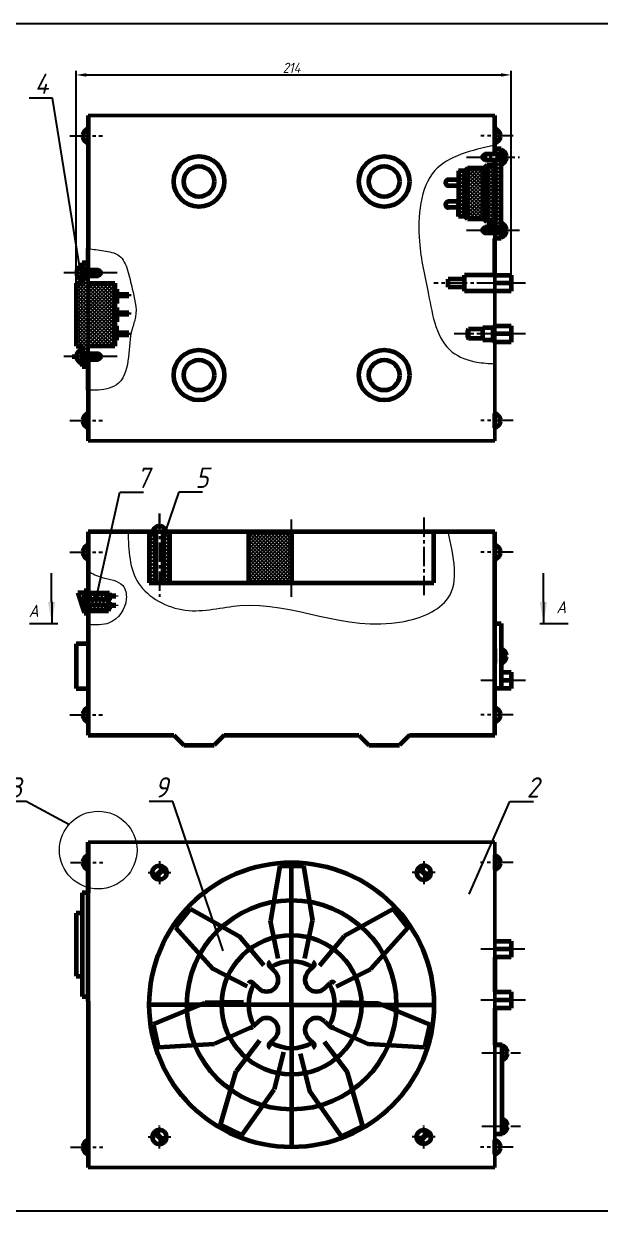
# Model space of a CAD drawing. Header units: millimetres. Extents: x -963 to 6553, y -1367 to 496.
# Drawn here: x 5268 to 5552, y -618 to -34 of the extents above; entities that cross this region are included whole.
import ezdxf
from ezdxf import colors
from ezdxf.entities.mleader import LeaderData, LeaderLine
from ezdxf.math import Vec2, Vec3

# ---------------------------------------------------------------- set-up
doc = ezdxf.new("R2010")
doc.units = ezdxf.units.MM
doc.header["$LTSCALE"] = 0.5
doc.linetypes.add('осевая2', pattern=[28.575, 19.05, -3.175, 3.175, -3.175])
doc.layers.get('0').update_dxf_attribs({"lineweight": 60})
doc.layers.add('1-оси', color=1, linetype='осевая2')
doc.layers.add('3-размеры', color=6, linetype='Continuous')
doc.layers.add('2-штриховка', color=7, linetype='Continuous', true_color=0x00c7c7)
doc.layers.add('www.cadblocksfree.com', color=7, linetype='Continuous', lineweight=9)
doc.layers.add('Основная', color=7, linetype='Continuous', lineweight=40)
doc.styles.get("Standard").update_dxf_attribs({"font": 'isocpeui.ttf', "width": 0.9})
doc.dimstyles.new('Standart', dxfattribs={"dimtxt": 5, "dimasz": 5, "dimexe": 2, "dimexo": 0, "dimgap": 1, "dimtad": 1, "dimtoh": 1, "dimdec": 1, "dimtxsty": 'Standard', "dimcen": 2.5, "dimadec": 0, "dimazin": 0, "dimtfac": 1, "dimtdec": 1, "dimtmove": 0, "dimatfit": 3, "dimldrblk": 'DOTSMALL', "dimfxl": 1, "dimarcsym": 0})

# ---------------------------------------------------------------- blocks, each defined once
blk = doc.blocks.new('116')
at = {"linetype": 'осевая2', "lineweight": -3, "ltscale": 0.3}
for p, q in [((-13.3, 0), (13.3, 0)), ((0, 13.3), (0, -13.3))]:
    blk.add_line(p, q, dxfattribs=at)
at = {"lineweight": 60}
for p, q in [((-6.3, -5.4), (5.5, 6.3)), ((-5.5, -6.3), (6.3, 5.4))]:
    blk.add_line(p, q, dxfattribs=at)
blk.add_circle((0, 0), 8.33, dxfattribs=at)
blk = doc.blocks.new('_None')
blk = doc.blocks.new('*D311')
at = {"layer": '3-размеры', "color": 0, "lineweight": -2, "transparency": 16777216}
for p, q in [((5294.11, -176.93), (5294.11, -57.05)), ((5508.11, -161.45), (5508.11, -57.05)), ((5299.11, -59.05), (5503.11, -59.05))]:
    blk.add_line(p, q, dxfattribs=at)
at = {"layer": '3-размеры', "color": 0, "transparency": 16777216}
for points in [[(5299.11, -58.22), (5299.11, -59.89), (5294.11, -59.05)], [(5503.11, -58.22), (5503.11, -59.89), (5508.11, -59.05)]]:
    blk.add_solid(points, dxfattribs=at)
at = {"layer": '3-размеры', "color": 0, "transparency": 16777216, "insert": (5400.11, -55.55), "char_height": 5, "attachment_point": 5}
blk.add_mtext('214', dxfattribs=at)
blk = doc.blocks.new('_DotSmall')
at = {"color": 0, "linetype": 'ByBlock', "const_width": 0.5}
blk.add_lwpolyline([(-0.0625, 0, 1), (0.0625, 0, 1)], format="xyb", close=True, dxfattribs=at)

msp = doc.modelspace()

# ---------------------------------------------------------------- hatches: boundary and pattern name
at = {"layer": '2-штриховка'}
h = msp.add_hatch(dxfattribs=at)
h.set_pattern_fill('ANSI37', color=256, scale=0.4)
h.set_pattern_definition([(45, (5492.6934, -117.4527), (-0.898026, 0.898026), []), (135, (5492.6934, -117.4527), (-0.898026, -0.898026), [])])
h.paths.add_polyline_path([(5503.108, -101.463), (5500.108, -101.463), (5500.108, -131.453), (5500.108, -133.442), (5503.108, -133.442), (5503.108, -131.985), (5503.108, -131.929)])
h.paths.add_polyline_path([(5503.108, -137.463), (5500.108, -137.463), (5500.108, -139.453), (5503.108, -139.453)])
h.paths.add_polyline_path([(5503.108, -95.453), (5500.108, -95.453), (5500.108, -97.442), (5503.108, -97.442)])
h.paths.add_polyline_path([(5500.108, -103.453), (5496.108, -103.453), (5496.108, -131.453), (5500.108, -131.453)])
h.paths.add_polyline_path([(5496.108, -103.453), (5494.693, -104.867), (5494.693, -130.038), (5496.108, -131.453)])
h.paths.add_polyline_path([(5494.693, -104.867), (5486.693, -104.867), (5486.693, -130.038), (5494.693, -130.038)])
h.paths.add_polyline_path([(5486.693, -104.867), (5485.279, -106.281), (5485.279, -128.624), (5486.693, -130.038)])
h.paths.add_polyline_path([(5485.279, -106.281), (5482.279, -106.281), (5482.279, -110.581), (5482.279, -113.581), (5482.279, -128.624), (5485.279, -128.624)])
h = msp.add_hatch(dxfattribs=at)
h.set_pattern_fill('ANSI31', color=256, scale=0.2)
h.set_pattern_definition([(45, (5300.3576, -179.24037), (-0.449013, 0.449013), [])])
h.paths.add_polyline_path([(5300.108, -195.447), (5300.608, -195.447), (5300.608, -192.425), (5300.608, -161.425), (5300.608, -158.403), (5300.108, -158.403)])
edge = h.paths.add_edge_path()
edge.add_spline(control_points=[(5300.108, -214.053), (5300.274, -214.058), (5300.441, -214.064), (5300.608, -214.069)], knot_values=[96.0362262, 96.0362262, 96.0362262, 96.0362262, 96.5418905, 96.5418905, 96.5418905, 96.5418905], degree=3, periodic=0)
edge.add_line((5300.608, -214.069), (5300.608, -199.468))
edge.add_line((5300.608, -199.468), (5300.108, -199.468))
edge.add_line((5300.108, -199.468), (5300.108, -214.053))
edge = h.paths.add_edge_path()
edge.add_spline(control_points=[(5300.608, -144.485), (5300.441, -144.461), (5300.274, -144.436), (5300.108, -144.411)], knot_values=[0, 0, 0, 0, 0.5142589, 0.5142589, 0.5142589, 0.5142589], degree=3, periodic=0)
edge.add_line((5300.108, -144.411), (5300.108, -154.383))
edge.add_line((5300.108, -154.383), (5300.608, -154.383))
edge.add_line((5300.608, -154.383), (5300.608, -144.485))
h = msp.add_hatch(dxfattribs=at)
h.set_pattern_fill('ANSI37', color=256, scale=0.4)
h.set_pattern_definition([(45, (5297.1076, -477.4912), (-0.8980256, 0.8980256), []), (135, (5297.1076, -477.4912), (-0.8980256, -0.8980256), [])])
h.paths.add_polyline_path([(5300.108, -151.425), (5297.108, -151.425), (5297.108, -152.925), (5297.108, -154.383), (5300.108, -154.383)])
h.paths.add_polyline_path([(5300.108, -199.468), (5297.108, -199.468), (5297.108, -202.425), (5300.108, -202.425)])
h.paths.add_polyline_path([(5300.108, -158.403), (5297.333, -158.403), (5297.108, -158.403), (5297.108, -195.447), (5297.333, -195.447), (5300.108, -195.447)])
h.paths.add_polyline_path([(5297.108, -161.425), (5294.108, -161.425), (5294.108, -192.425), (5297.108, -192.425)])
h = msp.add_hatch(dxfattribs=at)
h.set_pattern_fill('ANSI37', color=256, scale=0.4)
h.set_pattern_definition([(45, (5306.8576, -477.4912), (-0.8980256, 0.8980256), []), (135, (5306.8576, -477.4912), (-0.8980256, -0.8980256), [])])
h.paths.add_polyline_path([(5313.108, -161.425), (5300.608, -161.425), (5300.608, -192.425), (5313.108, -192.425), (5313.108, -189.425)])
h = msp.add_hatch(dxfattribs=at)
h.set_pattern_fill('ANSI37', color=256, scale=0.4)
h.set_pattern_definition([(45, (5331.6008, -296.265), (-0.89803, 0.89803), []), (135, (5331.6008, -296.265), (-0.89803, -0.89803), [])])
h.paths.add_polyline_path([(5333.094, -283.765), (5331.584, -283.765), (5330.108, -283.765), (5330.108, -308.765), (5333.094, -308.765)])
h = msp.add_hatch(dxfattribs=at)
h.set_pattern_fill('ANSI37', color=256, scale=0.4, angle=90)
h.set_pattern_definition([(135, (5338.5893, -296.265), (-0.89803, -0.89803), []), (225, (5338.5893, -296.265), (0.89803, -0.89803), [])])
h.paths.add_polyline_path([(5340.057, -284.183), (5340.057, -283.765), (5338.15, -283.765), (5337.121, -286.812), (5337.121, -308.765), (5340.057, -308.765)])
h = msp.add_hatch(dxfattribs=at)
h.set_pattern_fill('ANSI37', color=256, scale=0.4)
h.set_pattern_definition([(45, (5410.736, -296.265), (-0.898026, 0.898026), []), (135, (5410.736, -296.265), (-0.898026, -0.898026), [])])
h.paths.add_polyline_path([(5378.851, -283.765), (5400.108, -283.765), (5400.108, -308.765), (5378.851, -308.765)])
h = msp.add_hatch(dxfattribs=at)
h.set_pattern_fill('ANSI31', color=256, scale=0.2)
h.set_pattern_definition([(45, (5300.3603, -316.2829), (-0.449013, 0.449013), [])])
h.paths.add_polyline_path([(5300.608, -312.829), (5300.108, -312.829), (5300.108, -313.829), (5300.608, -313.829)])
edge = h.paths.add_edge_path()
edge.add_spline(control_points=[(5300.608, -303.456), (5300.441, -303.37), (5300.274, -303.283), (5300.108, -303.196)], knot_values=[0, 0, 0, 0, 0.572879, 0.572879, 0.572879, 0.572879], degree=3, periodic=0)
edge.add_line((5300.108, -303.196), (5300.108, -312.829))
edge.add_line((5300.108, -312.829), (5300.608, -312.829))
edge.add_line((5300.608, -312.829), (5300.608, -303.456))
h.paths.add_polyline_path([(5300.608, -322.829), (5300.108, -322.829), (5300.108, -323.829), (5300.608, -323.829)])
edge = h.paths.add_edge_path()
edge.add_line((5300.608, -323.829), (5300.108, -323.829))
edge.add_line((5300.108, -323.829), (5300.108, -329.337))
edge.add_spline(control_points=[(5300.108, -329.337), (5300.276, -329.348), (5300.445, -329.359), (5300.613, -329.37)], knot_values=[49.4611025, 49.4611025, 49.4611025, 49.4611025, 49.948362, 49.948362, 49.948362, 49.948362], degree=3, periodic=0)
edge.add_line((5300.613, -329.37), (5300.608, -323.829))
h = msp.add_hatch(dxfattribs=at)
h.set_pattern_fill('ANSI37', color=256, scale=0.4)
h.set_pattern_definition([(45, (5304.1076, -318.3293), (-0.89803, 0.89803), []), (135, (5304.1076, -318.3293), (-0.89803, -0.89803), [])])
h.paths.add_polyline_path([(5310.108, -313.829), (5300.608, -313.829), (5300.608, -322.829), (5310.108, -322.829)])
h.paths.add_polyline_path([(5300.108, -313.829), (5298.108, -313.829), (5298.108, -322.829), (5300.108, -322.829)])
h.paths.add_polyline_path([(5300.108, -312.829), (5298.108, -312.829), (5298.108, -313.829), (5300.108, -313.829)])
h.paths.add_polyline_path([(5300.108, -322.829), (5298.108, -322.829), (5298.108, -323.829), (5300.108, -323.829)])
h = msp.add_hatch(dxfattribs=at)
h.set_pattern_fill('ANSI31', color=256, scale=0.2)
h.set_pattern_definition([(45, (5300.3576, -318.3293), (-0.44901, 0.44901), [])])
h.paths.add_polyline_path([(5300.608, -313.829), (5300.108, -313.829), (5300.108, -322.829), (5300.608, -322.829)])

# ---------------------------------------------------------------- linework, layer by layer
for p, q in [((5300.108, -79.053), (5300.108, -144.411)), ((5500.108, -97.992), (5500.108, -79.053)), ((5300.108, -85.529), (5300.108, -92.576)), ((5500.108, -85.529), (5500.108, -92.576)), ((5298.068, -88.583), (5297.375, -88.583)), ((5298.068, -88.583), (5297.375, -88.583)), ((5298.068, -89.523), (5297.375, -89.523)), ((5298.068, -89.523), (5297.375, -89.523)), ((5298.068, -89.523), (5298.068, -88.583)), ((5298.068, -88.583), (5298.068, -89.523)), ((5298.068, -89.053), (5298.068, -88.818)), ((5298.068, -89.053), (5298.068, -89.288)), ((5502.148, -89.523), (5502.148, -88.583)), ((5502.148, -88.583), (5502.84, -88.583)), ((5502.148, -88.583), (5502.148, -89.523)), ((5502.148, -88.583), (5502.84, -88.583)), ((5502.148, -89.053), (5502.148, -88.818)), ((5502.148, -89.053), (5502.148, -89.288)), ((5502.148, -89.523), (5502.84, -89.523)), ((5502.148, -89.523), (5502.84, -89.523)), ((5495.068, -97.992), (5493.608, -99.453)), ((5503.108, -97.992), (5495.068, -97.992)), ((5495.068, -97.992), (5495.068, -100.913)), ((5503.108, -97.992), (5499.608, -97.992)), ((5503.108, -95.453), (5500.108, -95.453)), ((5503.108, -97.992), (5500.108, -97.992)), ((5503.108, -139.453), (5503.108, -95.453)), ((5503.108, -95.985), (5503.108, -97.8)), ((5503.108, -97.439), (5503.108, -97.639)), ((5503.108, -97.439), (5503.108, -97.639)), ((5503.108, -98.846), (5503.108, -97.439)), ((5503.108, -97.439), (5503.108, -97.639)), ((5503.108, -97.8), (5503.108, -99.207)), ((5503.108, -97.8), (5503.108, -99.207)), ((5503.108, -100.913), (5503.108, -97.992)), ((5503.108, -97.992), (5503.108, -100.913)), ((5503.108, -97.992), (5503.108, -100.913)), ((5505.148, -98.983), (5505.148, -99.923)), ((5505.148, -98.983), (5505.84, -98.983)), ((5505.148, -99.923), (5505.148, -98.983)), ((5505.148, -98.983), (5505.84, -98.983)), ((5505.148, -98.983), (5505.148, -99.923)), ((5505.148, -98.983), (5505.84, -98.983)), ((5505.148, -99.923), (5505.148, -98.983)), ((5505.148, -98.983), (5505.84, -98.983)), ((5505.148, -99.453), (5505.148, -99.218)), ((5505.148, -99.453), (5505.148, -99.218)), ((5486.693, -104.867), (5485.279, -106.281)), ((5494.693, -104.867), (5486.693, -104.867)), ((5486.693, -104.867), (5486.693, -130.038)), ((5493.608, -99.453), (5495.068, -100.913)), ((5496.108, -103.453), (5494.693, -104.867)), ((5494.693, -130.038), (5494.693, -104.867)), ((5503.108, -100.913), (5495.068, -100.913)), ((5500.108, -103.453), (5496.108, -103.453)), ((5496.108, -103.453), (5496.108, -131.453)), ((5503.108, -100.913), (5500.108, -100.913)), ((5500.108, -131.453), (5500.108, -100.913)), ((5503.108, -101.106), (5503.108, -99.699)), ((5503.108, -101.106), (5503.108, -99.699)), ((5503.108, -102.921), (5503.108, -101.106)), ((5503.108, -102.921), (5503.108, -101.106)), ((5503.108, -101.466), (5503.108, -101.266)), ((5503.108, -101.466), (5503.108, -101.266)), ((5503.108, -101.466), (5503.108, -101.266)), ((5503.108, -101.466), (5503.108, -101.266)), ((5505.148, -99.453), (5505.148, -99.688)), ((5505.148, -99.453), (5505.148, -99.688)), ((5505.148, -99.923), (5505.84, -99.923)), ((5505.148, -99.923), (5505.84, -99.923)), ((5505.148, -99.923), (5505.84, -99.923)), ((5505.148, -99.923), (5505.84, -99.923)), ((5482.279, -110.581), (5477.279, -110.581)), ((5485.279, -106.281), (5482.279, -106.281)), ((5482.279, -106.281), (5482.279, -128.624)), ((5482.279, -106.281), (5482.279, -110.581)), ((5482.279, -110.581), (5482.279, -113.581)), ((5485.279, -106.281), (5485.279, -128.624)), ((5482.279, -113.581), (5477.279, -113.581)), ((5482.279, -121.324), (5477.279, -121.324)), ((5482.279, -124.324), (5482.279, -120.324)), ((5482.279, -124.324), (5477.279, -124.324)), ((5482.279, -128.624), (5482.279, -124.324)), ((5485.279, -128.624), (5482.279, -128.624)), ((5486.693, -130.038), (5485.279, -128.624)), ((5494.693, -130.038), (5486.693, -130.038)), ((5495.068, -133.992), (5493.608, -135.453)), ((5496.108, -131.453), (5494.693, -130.038)), ((5503.108, -133.992), (5495.068, -133.992)), ((5495.068, -133.992), (5495.068, -136.913)), ((5496.108, -131.453), (5500.108, -131.453)), ((5503.108, -133.992), (5499.608, -133.992)), ((5500.108, -133.992), (5500.108, -131.453)), ((5503.108, -133.992), (5500.108, -133.992)), ((5503.108, -136.913), (5503.108, -131.929)), ((5503.108, -131.985), (5503.108, -133.8)), ((5503.108, -131.985), (5503.108, -133.8)), ((5503.108, -133.439), (5503.108, -133.639)), ((5503.108, -134.846), (5503.108, -133.439)), ((5503.108, -133.439), (5503.108, -133.639)), ((5503.108, -133.8), (5503.108, -135.207)), ((5503.108, -133.8), (5503.108, -135.207)), ((5503.108, -133.992), (5503.108, -136.913)), ((5503.108, -133.992), (5503.108, -136.913)), ((5493.608, -135.453), (5495.068, -136.913)), ((5503.108, -136.913), (5495.068, -136.913)), ((5503.108, -136.913), (5500.108, -136.913)), ((5500.108, -157.453), (5500.108, -139.453)), ((5503.108, -139.453), (5500.108, -139.453)), ((5503.108, -139.453), (5503.108, -135.453)), ((5503.108, -137.106), (5503.108, -135.699)), ((5503.108, -138.921), (5503.108, -137.106)), ((5503.108, -137.466), (5503.108, -137.266)), ((5503.108, -137.466), (5503.108, -137.266)), ((5503.108, -137.466), (5503.108, -137.266)), ((5505.148, -135.923), (5505.148, -134.983)), ((5505.148, -134.983), (5505.84, -134.983)), ((5505.148, -134.983), (5505.148, -135.923)), ((5505.148, -134.983), (5505.84, -134.983)), ((5505.148, -135.923), (5505.148, -134.983)), ((5505.148, -134.983), (5505.84, -134.983)), ((5505.148, -135.453), (5505.148, -135.218)), ((5505.148, -135.453), (5505.148, -135.688)), ((5505.148, -135.453), (5505.148, -135.688)), ((5505.148, -135.923), (5505.84, -135.923)), ((5505.148, -135.923), (5505.84, -135.923)), ((5505.148, -135.923), (5505.84, -135.923)), ((5300.108, -154.383), (5300.108, -144.411)), ((5300.108, -151.425), (5297.108, -151.425)), ((5297.108, -151.425), (5297.108, -152.925)), ((5295.068, -155.923), (5294.375, -155.923)), ((5295.068, -155.923), (5294.375, -155.923)), ((5295.068, -156.863), (5294.375, -156.863)), ((5295.068, -156.863), (5294.375, -156.863)), ((5295.068, -156.863), (5295.068, -155.923)), ((5295.068, -155.923), (5295.068, -156.863)), ((5295.068, -156.393), (5295.068, -156.158)), ((5295.068, -156.393), (5295.068, -156.628)), ((5297.108, -152.869), (5297.108, -159.917)), ((5297.108, -152.925), (5297.108, -154.74)), ((5297.108, -154.379), (5297.108, -154.579)), ((5297.108, -154.379), (5297.108, -154.579)), ((5297.108, -154.74), (5297.108, -156.147)), ((5297.108, -154.932), (5300.608, -154.932)), ((5297.108, -154.932), (5297.108, -157.854)), ((5297.108, -154.932), (5305.147, -154.932)), ((5297.108, -157.854), (5297.108, -154.932)), ((5297.108, -156.147), (5297.108, -161.425)), ((5297.108, -158.046), (5297.108, -156.639)), ((5306.608, -156.393), (5305.147, -154.932)), ((5305.147, -157.854), (5306.608, -156.393)), ((5500.108, -157.453), (5485.108, -157.453)), ((5485.108, -165.453), (5485.108, -157.453)), ((5500.108, -157.453), (5508.108, -157.453)), ((5508.108, -157.453), (5508.108, -165.453)), ((5297.108, -161.425), (5294.108, -161.425)), ((5294.108, -161.425), (5294.108, -192.425)), ((5297.108, -157.854), (5300.608, -157.854)), ((5297.108, -157.854), (5300.608, -157.854)), ((5297.108, -157.854), (5305.147, -157.854)), ((5297.108, -159.861), (5297.108, -158.046)), ((5297.108, -158.407), (5297.108, -158.207)), ((5297.108, -158.407), (5297.108, -158.207)), ((5300.608, -161.425), (5313.108, -161.425)), ((5313.108, -161.425), (5313.108, -192.425)), ((5313.108, -161.425), (5313.108, -164.425)), ((5485.108, -159.453), (5477.108, -159.453)), ((5477.108, -163.453), (5477.108, -159.453)), ((5485.108, -163.453), (5477.108, -163.453)), ((5485.108, -161.453), (5485.108, -159.453)), ((5485.108, -165.453), (5485.108, -163.453)), ((5508.108, -161.453), (5500.108, -161.453)), ((5313.108, -164.425), (5314.108, -164.425)), ((5314.108, -164.425), (5314.108, -171.425)), ((5314.108, -167.925), (5314.108, -166.925)), ((5314.108, -166.925), (5320.108, -166.925)), ((5320.108, -167.925), (5314.108, -167.925)), ((5315.108, -167.925), (5315.108, -166.925)), ((5320.108, -166.925), (5320.108, -167.925)), ((5500.108, -165.453), (5485.108, -165.453)), ((5508.108, -165.453), (5500.108, -165.453)), ((5314.108, -171.425), (5313.108, -171.425)), ((5313.108, -171.425), (5313.108, -173.425)), ((5313.108, -173.425), (5314.108, -173.425)), ((5314.108, -173.425), (5314.108, -180.425)), ((5314.108, -180.425), (5313.108, -180.425)), ((5314.108, -176.925), (5314.108, -175.925)), ((5314.108, -175.925), (5320.108, -175.925)), ((5320.108, -176.925), (5314.108, -176.925)), ((5314.108, -176.925), (5315.108, -176.925)), ((5315.108, -176.925), (5315.108, -175.925)), ((5320.108, -175.925), (5320.108, -176.925)), ((5314.108, -182.425), (5313.108, -182.425)), ((5314.108, -189.425), (5314.108, -182.425)), ((5314.108, -185.925), (5314.108, -186.925)), ((5320.108, -185.925), (5314.108, -185.925)), ((5315.108, -185.925), (5315.108, -186.925)), ((5320.108, -186.925), (5320.108, -185.925)), ((5486.608, -184.653), (5487.108, -184.153)), ((5486.608, -184.653), (5486.608, -188.253)), ((5494.108, -184.153), (5487.108, -184.153)), ((5487.108, -188.753), (5487.108, -184.153)), ((5499.108, -183.453), (5494.108, -183.453)), ((5494.108, -189.453), (5494.108, -183.453)), ((5494.108, -183.453), (5494.108, -184.153)), ((5500.108, -182.453), (5499.108, -183.453)), ((5499.108, -183.453), (5499.108, -189.453)), ((5500.108, -182.453), (5508.108, -182.453)), ((5500.108, -182.453), (5500.108, -183.453)), ((5507.899, -186.453), (5500.108, -186.453)), ((5508.108, -182.453), (5508.108, -190.453)), ((5294.108, -192.425), (5297.108, -192.425)), ((5297.108, -192.425), (5297.108, -197.896)), ((5313.108, -192.425), (5300.608, -192.425)), ((5313.108, -192.425), (5313.108, -189.425)), ((5313.108, -189.425), (5314.108, -189.425)), ((5314.108, -186.925), (5320.108, -186.925)), ((5486.608, -188.253), (5487.108, -188.753)), ((5494.108, -188.753), (5487.108, -188.753)), ((5494.108, -189.453), (5494.108, -188.753)), ((5499.108, -189.453), (5494.108, -189.453)), ((5500.108, -190.453), (5499.108, -189.453)), ((5508.108, -190.453), (5500.108, -190.453)), ((5292.108, -197.457), (5295.068, -197.457)), ((5295.068, -196.988), (5294.375, -196.988)), ((5295.068, -196.988), (5294.375, -196.988)), ((5295.068, -197.927), (5294.375, -197.927)), ((5295.068, -197.927), (5294.375, -197.927)), ((5295.068, -196.988), (5295.068, -197.927)), ((5295.068, -196.988), (5295.068, -197.927)), ((5295.068, -197.457), (5295.068, -197.222)), ((5295.068, -197.457), (5295.068, -197.222)), ((5297.108, -200.981), (5297.108, -193.934)), ((5297.108, -195.444), (5297.108, -195.644)), ((5297.108, -195.444), (5297.108, -195.644)), ((5297.108, -195.997), (5300.608, -195.997)), ((5297.108, -198.918), (5297.108, -195.997)), ((5297.108, -195.997), (5305.147, -195.997)), ((5297.108, -198.918), (5297.108, -195.997)), ((5297.108, -199.11), (5297.108, -197.703)), ((5297.108, -199.11), (5297.108, -197.703)), ((5297.108, -197.896), (5297.108, -202.425)), ((5306.608, -197.457), (5305.147, -195.997)), ((5305.147, -198.918), (5305.147, -195.997)), ((5305.147, -198.918), (5306.608, -197.457)), ((5297.108, -198.918), (5300.608, -198.918)), ((5297.108, -198.918), (5300.608, -198.918)), ((5297.108, -198.918), (5300.608, -198.918)), ((5297.108, -198.918), (5305.147, -198.918)), ((5297.108, -200.925), (5297.108, -199.11)), ((5297.108, -200.925), (5297.108, -199.11)), ((5297.108, -199.471), (5297.108, -199.271)), ((5297.108, -199.471), (5297.108, -199.271)), ((5297.108, -202.425), (5300.108, -202.425)), ((5300.108, -199.468), (5300.108, -214.053)), ((5300.108, -214.053), (5300.108, -199.468)), ((5300.108, -214.053), (5300.108, -239.053)), ((5300.108, -232.576), (5300.108, -225.529)), ((5500.108, -232.576), (5500.108, -225.529)), ((5298.068, -228.583), (5297.375, -228.583)), ((5298.068, -228.583), (5297.375, -228.583)), ((5298.068, -229.523), (5297.375, -229.523)), ((5298.068, -229.523), (5297.375, -229.523)), ((5298.068, -228.583), (5298.068, -229.523)), ((5298.068, -229.523), (5298.068, -228.583)), ((5298.068, -229.053), (5298.068, -228.818)), ((5298.068, -229.053), (5298.068, -229.288)), ((5502.148, -228.583), (5502.148, -229.523)), ((5502.148, -228.583), (5502.84, -228.583)), ((5502.148, -229.523), (5502.148, -228.583)), ((5502.148, -228.583), (5502.84, -228.583)), ((5502.148, -229.053), (5502.148, -228.818)), ((5502.148, -229.053), (5502.148, -229.288)), ((5502.148, -229.523), (5502.84, -229.523)), ((5502.148, -229.523), (5502.84, -229.523)), ((5500.108, -283.765), (5300.108, -283.765)), ((5300.108, -283.765), (5300.108, -383.765)), ((5330.108, -283.765), (5330.108, -308.765)), ((5338.631, -283.765), (5331.584, -283.765)), ((5333.094, -283.765), (5333.294, -283.765)), ((5333.394, -283.765), (5333.394, -308.765)), ((5334.638, -281.725), (5334.638, -281.032)), ((5334.638, -281.725), (5335.577, -281.725)), ((5335.108, -281.725), (5334.873, -281.725)), ((5335.577, -281.725), (5335.577, -281.033)), ((5336.821, -283.765), (5336.821, -308.765)), ((5337.121, -283.765), (5336.921, -283.765)), ((5340.057, -284.183), (5340.057, -308.765)), ((5378.851, -283.765), (5378.851, -308.765)), ((5400.108, -283.765), (5400.108, -308.765)), ((5470.108, -308.765), (5470.108, -283.765)), ((5500.108, -383.765), (5500.108, -283.765)), ((5300.108, -290.241), (5300.108, -297.289)), ((5500.108, -297.289), (5500.108, -290.241)), ((5298.068, -293.295), (5297.375, -293.295)), ((5298.068, -293.295), (5297.375, -293.295)), ((5298.068, -294.235), (5297.375, -294.235)), ((5298.068, -294.235), (5297.375, -294.235)), ((5298.068, -294.235), (5298.068, -293.295)), ((5298.068, -293.295), (5298.068, -294.235)), ((5298.068, -293.765), (5298.068, -293.53)), ((5298.068, -293.765), (5298.068, -294)), ((5502.148, -293.295), (5502.148, -294.235)), ((5502.148, -293.295), (5502.84, -293.295)), ((5502.148, -294.235), (5502.148, -293.295)), ((5502.148, -293.295), (5502.84, -293.295)), ((5502.148, -293.765), (5502.148, -293.53)), ((5502.148, -293.765), (5502.148, -294)), ((5502.148, -294.235), (5502.84, -294.235)), ((5502.148, -294.235), (5502.84, -294.235)), ((5330.108, -308.765), (5470.108, -308.765)), ((5298.108, -313.829), (5294.908, -313.829)), ((5294.908, -313.829), (5297.908, -322.829)), ((5300.108, -312.829), (5298.108, -312.829)), ((5298.108, -312.829), (5298.108, -323.829)), ((5300.608, -313.829), (5310.108, -313.829)), ((5310.108, -313.829), (5310.108, -322.829)), ((5310.108, -313.829), (5310.608, -313.829)), ((5310.608, -313.829), (5310.608, -317.329)), ((5310.608, -315.579), (5310.608, -315.079)), ((5310.608, -315.079), (5313.608, -315.079)), ((5311.108, -315.579), (5311.108, -315.079)), ((5313.608, -315.079), (5313.608, -315.579)), ((5300.608, -316.829), (5310.108, -316.829)), ((5310.108, -319.829), (5300.608, -319.829)), ((5310.108, -316.829), (5310.108, -319.829)), ((5310.608, -317.329), (5310.108, -317.329)), ((5310.108, -317.329), (5310.108, -318.329)), ((5310.108, -318.329), (5310.608, -318.329)), ((5313.608, -315.579), (5310.608, -315.579)), ((5310.608, -318.329), (5310.608, -321.829)), ((5310.608, -320.079), (5310.608, -319.579)), ((5310.608, -319.579), (5313.608, -319.579)), ((5313.608, -320.079), (5310.608, -320.079)), ((5310.608, -320.079), (5311.108, -320.079)), ((5311.108, -320.079), (5311.108, -319.579)), ((5313.608, -319.579), (5313.608, -320.079)), ((5298.108, -322.829), (5297.908, -322.829)), ((5298.108, -323.829), (5300.108, -323.829)), ((5310.108, -322.829), (5300.608, -322.829)), ((5310.608, -321.829), (5310.108, -321.829)), ((5500.108, -328.829), (5503.108, -328.829)), ((5500.108, -344.829), (5500.108, -330.829)), ((5503.108, -328.829), (5503.108, -360.829)), ((5503.108, -329.361), (5503.108, -331.176)), ((5300.108, -338.829), (5294.108, -338.829)), ((5294.108, -338.829), (5294.108, -360.829)), ((5500.108, -341.306), (5500.108, -348.353)), ((5503.108, -341.361), (5503.108, -343.176)), ((5503.108, -342.816), (5503.108, -343.016)), ((5503.108, -343.176), (5503.108, -344.583)), ((5503.108, -343.369), (5503.108, -346.29)), ((5505.148, -345.299), (5505.148, -344.359)), ((5505.148, -344.359), (5505.84, -344.359)), ((5503.108, -346.843), (5503.108, -346.643)), ((5505.148, -344.829), (5505.148, -345.064)), ((5505.148, -345.299), (5505.84, -345.299)), ((5503.108, -352.829), (5508.108, -352.829)), ((5508.108, -352.829), (5508.108, -360.829)), ((5294.108, -360.829), (5300.108, -360.829)), ((5500.108, -360.829), (5500.108, -356.829)), ((5508.108, -360.829), (5500.108, -360.829)), ((5508.108, -356.829), (5503.108, -356.829)), ((5298.068, -373.295), (5297.375, -373.295)), ((5298.068, -373.295), (5297.375, -373.295)), ((5298.068, -374.235), (5298.068, -373.295)), ((5298.068, -373.295), (5298.068, -374.235)), ((5298.068, -373.765), (5298.068, -373.53)), ((5300.108, -370.241), (5300.108, -377.289)), ((5500.108, -377.289), (5500.108, -370.241)), ((5502.148, -373.295), (5502.148, -374.235)), ((5502.148, -373.295), (5502.84, -373.295)), ((5502.148, -374.235), (5502.148, -373.295)), ((5502.148, -373.295), (5502.84, -373.295)), ((5502.148, -373.765), (5502.148, -373.53)), ((5298.068, -374.235), (5297.375, -374.235)), ((5298.068, -374.235), (5297.375, -374.235)), ((5298.068, -373.765), (5298.068, -374)), ((5502.148, -373.765), (5502.148, -374)), ((5502.148, -374.235), (5502.84, -374.235)), ((5502.148, -374.235), (5502.84, -374.235)), ((5300.108, -383.765), (5342.108, -383.765)), ((5342.108, -383.765), (5347.057, -388.715)), ((5367.007, -383.765), (5362.057, -388.715)), ((5367.007, -383.765), (5433.208, -383.765)), ((5433.208, -383.765), (5438.158, -388.715)), ((5458.108, -383.765), (5453.158, -388.715)), ((5458.108, -383.765), (5500.108, -383.765)), ((5347.057, -388.715), (5362.057, -388.715)), ((5438.158, -388.715), (5453.158, -388.715)), ((5300.108, -514.619), (5300.108, -436.359)), ((5300.108, -436.359), (5300.108, -451.959)), ((5300.108, -436.359), (5300.108, -461.359)), ((5300.108, -451.959), (5300.108, -442.481)), ((5300.108, -442.836), (5300.108, -449.883)), ((5500.108, -442.836), (5500.108, -449.883)), ((5298.068, -445.889), (5297.375, -445.889)), ((5298.068, -445.889), (5297.375, -445.889)), ((5298.068, -446.829), (5297.375, -446.829)), ((5298.068, -446.829), (5297.375, -446.829)), ((5298.068, -446.829), (5298.068, -445.889)), ((5298.068, -445.889), (5298.068, -446.829)), ((5298.068, -446.359), (5298.068, -446.124)), ((5298.068, -446.359), (5298.068, -446.594)), ((5400.108, -516.359), (5400.108, -446.359)), ((5502.148, -446.829), (5502.148, -445.889)), ((5502.148, -445.889), (5502.84, -445.889)), ((5502.148, -445.889), (5502.148, -446.829)), ((5502.148, -445.889), (5502.84, -445.889)), ((5502.148, -446.359), (5502.148, -446.124)), ((5502.148, -446.359), (5502.148, -446.594)), ((5502.148, -446.829), (5502.84, -446.829)), ((5502.148, -446.829), (5502.84, -446.829)), ((5300.108, -461.327), (5297.108, -461.327)), ((5297.108, -461.327), (5297.108, -512.327)), ((5297.108, -471.327), (5294.108, -471.327)), ((5294.108, -471.327), (5294.108, -502.327)), ((5500.108, -484.991), (5508.108, -484.991)), ((5507.899, -488.991), (5500.108, -488.991)), ((5508.108, -484.991), (5508.108, -492.991)), ((5508.108, -492.991), (5500.108, -492.991)), ((5500.108, -492.991), (5500.108, -509.991)), ((5391.897, -500.019), (5389.227, -497.349)), ((5408.318, -500.019), (5410.989, -497.349)), ((5294.108, -502.327), (5297.108, -502.327)), ((5383.768, -508.149), (5381.097, -505.478)), ((5416.447, -508.149), (5419.118, -505.478)), ((5297.108, -512.327), (5300.108, -512.327)), ((5500.108, -509.991), (5508.108, -509.991)), ((5508.108, -509.991), (5508.108, -517.991)), ((5300.108, -514.619), (5300.108, -596.359)), ((5400.108, -516.359), (5330.108, -516.359)), ((5400.108, -516.359), (5470.108, -516.359)), ((5400.108, -516.359), (5400.108, -586.359)), ((5508.108, -513.991), (5500.108, -513.991)), ((5508.108, -517.991), (5500.108, -517.991)), ((5500.108, -517.991), (5500.108, -535.991)), ((5383.768, -524.57), (5381.097, -527.24)), ((5416.447, -524.57), (5419.118, -527.24)), ((5391.897, -532.699), (5389.227, -535.37)), ((5408.318, -532.699), (5410.989, -535.37)), ((5500.108, -535.991), (5503.108, -535.991)), ((5503.608, -535.991), (5500.608, -535.991)), ((5503.608, -579.991), (5503.608, -535.991)), ((5503.608, -537.978), (5503.608, -538.178)), ((5503.608, -541.452), (5503.608, -538.53)), ((5503.608, -541.644), (5503.608, -540.237)), ((5503.608, -543.459), (5503.608, -541.644)), ((5503.608, -542.005), (5503.608, -541.805)), ((5505.648, -539.521), (5505.648, -540.461)), ((5505.648, -539.521), (5506.34, -539.521)), ((5505.648, -539.991), (5505.648, -539.756)), ((5505.648, -540.461), (5506.34, -540.461)), ((5503.608, -572.523), (5503.608, -574.338)), ((5503.608, -573.978), (5503.608, -574.178)), ((5503.608, -574.338), (5503.608, -575.745)), ((5503.608, -574.53), (5503.608, -577.452)), ((5503.608, -578.005), (5503.608, -577.805)), ((5505.648, -576.461), (5505.648, -575.521)), ((5505.648, -575.521), (5506.34, -575.521)), ((5505.648, -575.991), (5505.648, -576.226)), ((5505.648, -576.461), (5506.34, -576.461)), ((5300.108, -589.883), (5300.108, -582.836)), ((5500.108, -589.883), (5500.108, -582.836)), ((5503.608, -579.991), (5500.608, -579.991)), ((5298.068, -585.889), (5297.375, -585.889)), ((5298.068, -585.889), (5297.375, -585.889)), ((5298.068, -586.829), (5297.375, -586.829)), ((5298.068, -586.829), (5297.375, -586.829)), ((5298.068, -585.889), (5298.068, -586.829)), ((5298.068, -586.829), (5298.068, -585.889)), ((5298.068, -586.359), (5298.068, -586.124)), ((5298.068, -586.359), (5298.068, -586.594)), ((5502.148, -585.889), (5502.148, -586.829)), ((5502.148, -585.889), (5502.84, -585.889)), ((5502.148, -586.829), (5502.148, -585.889)), ((5502.148, -585.889), (5502.84, -585.889)), ((5502.148, -586.359), (5502.148, -586.124)), ((5502.148, -586.359), (5502.148, -586.594)), ((5502.148, -586.829), (5502.84, -586.829)), ((5502.148, -586.829), (5502.84, -586.829))]:
    msp.add_line(p, q)
at = {"color": 7, "linetype": 'Continuous', "lineweight": 25}
for p, q in [((5502.882, -133.439), (5502.108, -133.439)), ((5503.108, -133.439), (5502.882, -133.439)), ((5282.217, -318.189), (5282.217, -328.829)), ((5524.083, -318.189), (5524.083, -328.829))]:
    msp.add_line(p, q, dxfattribs=at)
at = {"color": 0, "lineweight": 25}
for p, q in [((5271.245, -328.829), (5285.188, -328.829)), ((5522.187, -328.829), (5536.131, -328.829))]:
    msp.add_line(p, q, dxfattribs=at)
at = {"color": 0, "linetype": 'Continuous'}
for p, q in [((5394.272, -447.98), (5389.755, -475.098)), ((5394.272, -447.98), (5389.755, -475.098)), ((5394.272, -447.98), (5389.755, -475.098)), ((5394.272, -447.98), (5405.943, -447.98)), ((5405.943, -447.98), (5410.46, -475.098)), ((5405.943, -447.98), (5410.46, -475.098)), ((5405.943, -447.98), (5410.46, -475.098)), ((5343.027, -478.26), (5350.309, -469.138)), ((5350.309, -469.138), (5374.32, -482.527)), ((5350.309, -469.138), (5374.32, -482.527)), ((5350.321, -469.148), (5374.332, -482.536)), ((5350.321, -469.148), (5374.332, -482.536)), ((5450.071, -469.312), (5426.014, -482.617)), ((5450.071, -469.312), (5426.014, -482.617)), ((5450.071, -469.312), (5426.014, -482.617)), ((5450.071, -469.312), (5457.321, -478.459)), ((5343.027, -478.26), (5361.403, -498.708)), ((5343.039, -478.269), (5361.415, -498.717)), ((5343.039, -478.269), (5361.415, -498.717)), ((5393.534, -493.614), (5389.755, -475.098)), ((5393.534, -493.614), (5389.755, -475.098)), ((5393.534, -493.614), (5389.755, -475.098)), ((5406.682, -493.614), (5410.46, -475.098)), ((5406.682, -493.614), (5410.46, -475.098)), ((5406.682, -493.614), (5410.46, -475.098)), ((5457.321, -478.459), (5438.874, -498.843)), ((5457.321, -478.459), (5438.874, -498.843)), ((5457.321, -478.459), (5438.874, -498.843)), ((5386.433, -497.031), (5374.32, -482.527)), ((5386.445, -497.041), (5374.332, -482.536)), ((5386.445, -497.041), (5374.332, -482.536)), ((5413.85, -497.079), (5426.014, -482.617)), ((5413.85, -497.079), (5426.014, -482.617)), ((5413.85, -497.079), (5426.014, -482.617)), ((5378.23, -507.307), (5361.403, -498.708)), ((5378.23, -507.307), (5361.403, -498.708)), ((5378.242, -507.316), (5361.415, -498.717)), ((5422.017, -507.383), (5438.874, -498.843)), ((5422.017, -507.383), (5438.874, -498.843)), ((5422.017, -507.383), (5438.874, -498.843)), ((5332.135, -525.818), (5357.578, -515.406)), ((5332.135, -525.818), (5357.578, -515.406)), ((5332.135, -525.818), (5357.578, -515.406)), ((5376.471, -514.988), (5357.578, -515.406)), ((5423.749, -515.07), (5442.64, -515.554)), ((5468.047, -526.055), (5442.64, -515.554)), ((5468.047, -526.055), (5442.64, -515.554)), ((5468.047, -526.055), (5442.64, -515.554)), ((5334.721, -537.199), (5332.135, -525.818)), ((5379.384, -527.809), (5362.165, -535.596)), ((5420.791, -527.881), (5437.983, -535.728)), ((5468.047, -526.055), (5465.421, -537.427)), ((5334.721, -537.199), (5362.165, -535.596)), ((5334.721, -537.199), (5362.165, -535.596)), ((5334.721, -537.199), (5362.165, -535.596)), ((5384.289, -533.976), (5372.829, -549.002)), ((5384.289, -533.976), (5372.829, -549.002)), ((5384.289, -533.976), (5372.829, -549.002)), ((5416.129, -534.585), (5427.537, -549.65)), ((5416.129, -534.585), (5427.537, -549.65)), ((5416.129, -534.585), (5427.537, -549.65)), ((5465.421, -537.427), (5437.983, -535.728)), ((5465.421, -537.427), (5437.983, -535.728)), ((5465.421, -537.427), (5437.983, -535.728)), ((5396.127, -539.699), (5391.47, -558.013)), ((5396.127, -539.699), (5391.47, -558.013)), ((5396.127, -539.699), (5391.47, -558.013)), ((5404.272, -540.266), (5408.865, -558.596)), ((5404.272, -540.266), (5408.865, -558.596)), ((5404.272, -540.266), (5408.865, -558.596)), ((5365.093, -575.382), (5372.829, -549.002)), ((5365.093, -575.382), (5372.829, -549.002)), ((5365.093, -575.382), (5372.829, -549.002)), ((5435.181, -576.057), (5427.537, -549.65)), ((5435.181, -576.057), (5427.537, -549.65)), ((5435.181, -576.057), (5427.537, -549.65)), ((5375.601, -580.462), (5391.47, -558.013)), ((5375.601, -580.462), (5391.47, -558.013)), ((5375.601, -580.462), (5391.47, -558.013)), ((5424.655, -581.1), (5408.865, -558.596)), ((5424.655, -581.1), (5408.865, -558.596)), ((5424.655, -581.1), (5408.865, -558.596)), ((5375.601, -580.462), (5365.093, -575.382)), ((5435.181, -576.057), (5424.655, -581.1))]:
    msp.add_line(p, q, dxfattribs=at)
at = {"color": 0, "linetype": 'ByBlock', "lineweight": 25}
for points in [[(5282.076, -318.265), (5282.076, -304.088)], [(5523.942, -318.265), (5523.942, -304.088)]]:
    msp.add_lwpolyline(points, dxfattribs=at)
for centre, radius in [((5354.557, -111.453), 12.4), ((5445.658, -111.453), 12.4), ((5354.557, -111.453), 7.5), ((5445.658, -111.453), 7.5), ((5354.557, -206.653), 12.4), ((5445.658, -206.653), 12.4), ((5354.557, -206.653), 7.5), ((5445.658, -206.653), 7.5), ((5400.108, -516.359), 51.471), ((5400.108, -516.359), 34.314)]:
    msp.add_circle(centre, radius)
at = {"color": 0, "linetype": 'Continuous'}
msp.add_circle((5400.108, -516.359), 70, dxfattribs=at)
for centre, radius, start, end in [((5300.973, -89.053), 3.629, 103.805513, 172.560368), ((5300.974, -89.054), 3.63, 103.81396, 172.542678), ((5499.242, -89.053), 3.629, 7.439632, 76.194487), ((5499.241, -89.054), 3.63, 7.457322, 76.18604), ((5300.974, -89.051), 3.63, 187.457322, 256.18604), ((5300.973, -89.053), 3.629, 187.439632, 256.194487), ((5499.241, -89.051), 3.63, 283.81396, 352.542678), ((5499.242, -89.053), 3.629, 283.805513, 352.560368), ((5502.241, -99.454), 3.63, 7.457322, 76.18604), ((5502.242, -99.453), 3.629, 7.439632, 76.194487), ((5502.242, -99.453), 3.629, 283.805513, 352.560368), ((5502.241, -99.451), 3.63, 283.81396, 352.542678), ((5502.242, -99.453), 3.629, 283.805513, 352.560368), ((5502.241, -99.451), 3.63, 283.81396, 352.542678), ((5477.279, -112.081), 1.5, 90, 270), ((5477.279, -122.824), 1.5, 90, 270), ((5502.242, -135.453), 3.629, 7.439632, 76.194487), ((5502.241, -135.454), 3.63, 7.457322, 76.18604), ((5502.242, -135.453), 3.629, 7.439632, 76.194487), ((5502.241, -135.451), 3.63, 283.81396, 352.542678), ((5502.242, -135.453), 3.629, 283.805513, 352.560368), ((5502.241, -135.451), 3.63, 283.81396, 352.542678), ((5297.973, -156.393), 3.629, 103.805513, 172.560368), ((5297.974, -156.394), 3.63, 103.81396, 172.542678), ((5297.974, -156.392), 3.63, 187.457322, 256.18604), ((5297.973, -156.393), 3.629, 187.439632, 256.194487), ((5297.974, -197.459), 3.63, 103.81396, 172.542678), ((5297.974, -197.459), 3.63, 103.81396, 172.542678), ((5297.973, -197.457), 3.629, 187.439632, 256.194487), ((5297.973, -197.457), 3.629, 187.439632, 256.194487), ((5300.974, -229.054), 3.63, 103.81396, 172.542678), ((5300.973, -229.053), 3.629, 103.805513, 172.560368), ((5499.241, -229.054), 3.63, 7.457322, 76.18604), ((5499.242, -229.053), 3.629, 7.439632, 76.194487), ((5300.973, -229.053), 3.629, 187.439632, 256.194487), ((5300.974, -229.051), 3.63, 187.457322, 256.18604), ((5499.242, -229.053), 3.629, 283.805513, 352.560368), ((5499.241, -229.051), 3.63, 283.81396, 352.542678), ((5335.109, -284.632), 3.63, 97.457322, 166.18604), ((5335.108, -284.631), 3.629, 13.805513, 82.560368), ((5300.973, -293.765), 3.629, 103.805513, 172.560368), ((5300.974, -293.766), 3.63, 103.81396, 172.542678), ((5499.241, -293.766), 3.63, 7.457322, 76.18604), ((5499.242, -293.765), 3.629, 7.439632, 76.194487), ((5300.974, -293.764), 3.63, 187.457322, 256.18604), ((5300.973, -293.765), 3.629, 187.439632, 256.194487), ((5499.242, -293.765), 3.629, 283.805513, 352.560368), ((5499.241, -293.764), 3.63, 283.81396, 352.542678), ((5502.242, -344.829), 3.629, 7.439632, 76.194487), ((5502.241, -344.828), 3.63, 283.81396, 352.542678), ((5300.973, -373.765), 3.629, 103.805513, 172.560368), ((5300.974, -373.766), 3.63, 103.81396, 172.542678), ((5499.241, -373.766), 3.63, 7.457322, 76.18604), ((5499.242, -373.765), 3.629, 7.439632, 76.194487), ((5300.974, -373.764), 3.63, 187.457322, 256.18604), ((5300.973, -373.765), 3.629, 187.439632, 256.194487), ((5499.242, -373.765), 3.629, 283.805513, 352.560368), ((5499.241, -373.764), 3.63, 283.81396, 352.542678), ((5300.973, -446.359), 3.629, 103.805513, 172.560368), ((5300.974, -446.361), 3.63, 103.81396, 172.542678), ((5499.242, -446.359), 3.629, 7.439632, 76.194487), ((5499.241, -446.361), 3.63, 7.457322, 76.18604), ((5300.974, -446.358), 3.63, 187.457322, 256.18604), ((5300.973, -446.359), 3.629, 187.439632, 256.194487), ((5499.241, -446.358), 3.63, 283.81396, 352.542678), ((5499.242, -446.359), 3.629, 283.805513, 352.560368), ((5390.197, -496.378), 1.373, 116.381254, 225), ((5400.108, -516.359), 21.257, 60.689791, 119.310209), ((5410.018, -496.378), 1.373, 315, 63.618746), ((5387.833, -504.084), 5.748, 225, 45), ((5412.383, -504.084), 5.748, 135, 315), ((5400.108, -516.359), 21.257, 150.689791, 209.310209), ((5380.126, -506.449), 1.373, 45, 153.618746), ((5400.108, -516.359), 21.257, 330.689791, 29.310209), ((5420.089, -506.449), 1.373, 26.381254, 135), ((5387.833, -528.634), 5.748, 315, 135), ((5412.383, -528.634), 5.748, 45, 225), ((5380.126, -526.27), 1.373, 206.381254, 315), ((5420.089, -526.27), 1.373, 225, 333.618746), ((5390.197, -536.34), 1.373, 135, 243.618746), ((5400.108, -516.359), 21.257, 240.689791, 299.310209), ((5410.018, -536.34), 1.373, 296.381254, 45), ((5502.741, -539.992), 3.63, 7.457322, 76.18604), ((5502.742, -539.991), 3.629, 283.805513, 352.560368), ((5502.742, -575.991), 3.629, 7.439632, 76.194487), ((5502.741, -575.99), 3.63, 283.81396, 352.542678), ((5300.974, -586.361), 3.63, 103.81396, 172.542678), ((5300.973, -586.359), 3.629, 103.805513, 172.560368), ((5499.241, -586.361), 3.63, 7.457322, 76.18604), ((5499.242, -586.359), 3.629, 7.439632, 76.194487), ((5300.973, -586.359), 3.629, 187.439632, 256.194487), ((5300.974, -586.358), 3.63, 187.457322, 256.18604), ((5499.242, -586.359), 3.629, 283.805513, 352.560368), ((5499.241, -586.358), 3.63, 283.81396, 352.542678)]:
    msp.add_arc(centre, radius, start, end)
at = {"color": 0, "lineweight": 25}
for points in [[(5280.315, -318.265), (5282.217, -328.829), (5283.837, -318.265)], [(5522.181, -318.265), (5524.083, -328.829), (5525.703, -318.265)]]:
    msp.add_solid(points, dxfattribs=at)
at = {"layer": '1-оси'}
for p, q in [((5291.068, -89.053), (5307.108, -89.053)), ((5509.148, -89.053), (5493.108, -89.053)), ((5486.108, -99.453), (5512.148, -99.453)), ((5486.108, -135.453), (5512.148, -135.453)), ((5493.108, -135.453), (5512.148, -135.453)), ((5307.608, -156.393), (5288.068, -156.393)), ((5314.315, -156.393), (5288.068, -156.393)), ((5515.108, -161.453), (5470.108, -161.453)), ((5515.108, -186.453), (5480.108, -186.453)), ((5307.608, -197.457), (5288.068, -197.457)), ((5314.315, -197.457), (5288.068, -197.457)), ((5291.068, -229.053), (5307.108, -229.053)), ((5509.148, -229.053), (5493.108, -229.053)), ((5335.108, -281.725), (5335.108, -274.725)), ((5335.108, -274.725), (5335.108, -315.765)), ((5400.108, -315.765), (5400.108, -276.765)), ((5465.108, -276.765), (5465.108, -315.765)), ((5291.068, -293.765), (5307.108, -293.765)), ((5509.148, -293.765), (5493.108, -293.765)), ((5515.108, -356.829), (5493.108, -356.829)), ((5291.068, -373.765), (5307.108, -373.765)), ((5509.148, -373.765), (5493.108, -373.765)), ((5291.299, -446.359), (5307.339, -446.359)), ((5509.007, -446.359), (5492.967, -446.359)), ((5514.899, -488.991), (5493.108, -488.991)), ((5515.108, -513.991), (5493.108, -513.991)), ((5493.608, -539.991), (5512.648, -539.991)), ((5493.608, -575.991), (5512.648, -575.991)), ((5291.299, -586.359), (5307.339, -586.359)), ((5509.007, -586.359), (5492.967, -586.359))]:
    msp.add_line(p, q, dxfattribs=at)
at = {"layer": 'www.cadblocksfree.com'}
for p, q in [((5494.911, -97.442), (5492.901, -99.453)), ((5494.911, -101.463), (5492.901, -99.453)), ((5494.911, -133.442), (5492.901, -135.453)), ((5494.911, -137.463), (5492.901, -135.453)), ((5300.608, -144.485), (5300.608, -161.425)), ((5305.304, -154.383), (5307.315, -156.393)), ((5305.304, -158.403), (5307.315, -156.393)), ((5300.608, -161.425), (5300.608, -195.447)), ((5500.108, -182.453), (5500.108, -183.453)), ((5300.608, -192.425), (5300.608, -214.069)), ((5305.304, -195.447), (5307.315, -197.457)), ((5305.304, -199.468), (5307.315, -197.457)), ((5333.094, -283.765), (5333.094, -308.765)), ((5337.121, -283.765), (5337.121, -308.765)), ((5300.608, -322.829), (5300.608, -303.456)), ((5300.608, -313.829), (5300.608, -316.829)), ((5300.608, -322.829), (5300.613, -329.37))]:
    msp.add_line(p, q, dxfattribs=at)
at = {"layer": 'www.cadblocksfree.com', "color": 7}
for p, q in [((5494.911, -97.442), (5503.108, -97.442)), ((5503.108, -101.463), (5494.911, -101.463)), ((5494.911, -133.442), (5503.108, -133.442)), ((5503.108, -133.442), (5500.108, -133.442)), ((5503.108, -137.463), (5494.911, -137.463)), ((5500.108, -137.463), (5503.108, -137.463)), ((5300.608, -154.383), (5297.108, -154.383)), ((5297.108, -154.383), (5305.304, -154.383)), ((5297.108, -158.403), (5300.608, -158.403)), ((5305.304, -158.403), (5297.108, -158.403)), ((5297.108, -195.447), (5300.608, -195.447)), ((5297.108, -195.447), (5305.304, -195.447)), ((5300.608, -199.468), (5297.108, -199.468)), ((5305.304, -199.468), (5297.108, -199.468))]:
    msp.add_line(p, q, dxfattribs=at)
at = {"layer": 'www.cadblocksfree.com'}
msp.add_circle((5304.977, -440.255), 19.09, dxfattribs=at)
for points in [[(5500.108, -93.618), (5470.592, -106.132), (5462.979, -140.991), (5467.433, -166.977), (5479.137, -195.364), (5491.16, -200.262), (5500.108, -201.074)], [(5300.108, -144.411), (5307.715, -145.545), (5315.299, -147.946), (5319.441, -154.994), (5321.71, -164.19), (5323.349, -178.048), (5321.66, -184.019), (5319.845, -197.927), (5315.003, -210.626), (5305.118, -214.053), (5300.108, -214.053)], [(5319.622, -283.765), (5324.856, -309.06), (5347.787, -322.26), (5374.706, -320.019), (5454.466, -327.988), (5477.148, -316.283), (5477.148, -283.765)], [(5300.108, -303.196), (5306.872, -306.178), (5317.056, -310.154), (5318.814, -316.714), (5310.453, -328.503), (5300.108, -329.337)]]:
    msp.add_spline(points, degree=3, dxfattribs=at)
at = {"layer": 'Основная', "color": 0, "lineweight": 25}
for p, q in [((5856.147, -33.881), (5040.147, -33.881)), ((5856.147, -617.881), (5028.147, -617.881))]:
    msp.add_line(p, q, dxfattribs=at)
at = {"layer": 'Основная', "lineweight": 50}
for p, q in [((5300.108, -79.053), (5500.108, -79.053)), ((5500.108, -136.913), (5500.108, -239.053)), ((5300.108, -195.447), (5300.108, -158.403)), ((5500.108, -239.053), (5300.108, -239.053)), ((5300.108, -436.359), (5500.108, -436.359)), ((5500.108, -436.359), (5500.108, -596.359)), ((5500.108, -596.359), (5300.108, -596.359))]:
    msp.add_line(p, q, dxfattribs=at)

# ---------------------------------------------------------------- block references
at = {"yscale": 0.4228509338791366, "zscale": 0.4228509338791366}
for p, xscale in [((5335.108, -451.364), 0.4228509338791366), ((5465.108, -451.359), -0.4228509338791366)]:
    msp.add_blockref('116', p, dxfattribs=dict(at, xscale=xscale))
at = {"yscale": 0.4228509338791366, "zscale": 0.4228509338791366, "rotation": 180}
for p, xscale in [((5335.108, -581.359), -0.4228509338791366), ((5465.108, -581.359), 0.4228509338791366)]:
    msp.add_blockref('116', p, dxfattribs=dict(at, xscale=xscale))

# ---------------------------------------------------------------- texts
at = {"color": 0, "lineweight": 25, "width": 0.9}
for p in [(5270.84, -325.606), (5530.339, -323.765)]:
    msp.add_text('А', height=6, dxfattribs=at).set_placement(p)

# ---------------------------------------------------------------- dimensions: what is measured, and where the dimension line sits
at = {"layer": '3-размеры'}
dim = msp.add_linear_dim(base=(5508.108, -59.053), p1=(5294.108, -176.925), p2=(5508.108, -161.453), dimstyle='Standart', dxfattribs=at)
dim.commit()
dim.dimension.update_dxf_attribs({"geometry": '*D311', "text_midpoint": (5400.108, -59.053), "dimtype": 160})

# ---------------------------------------------------------------- leaders
ml = msp.add_multileader_mtext('Standard', dxfattribs=at)
ml.set_content(' 4', color=256)
ml.set_leader_properties()
ml.set_arrow_properties(name='NONE')
ml.build(insert=Vec2(0, 0))
ml.multileader.update_dxf_attribs({"text_left_attachment_type": 5, "text_right_attachment_type": 5, "text_bottom_attachment_type": 10, "dogleg_length": 0.5})
ctx = ml.context
ctx.base_point, ctx.char_height, ctx.landing_gap_size, ctx.plane_origin = Vec3(5267.905, -70.402), 10, 0, Vec3(5306.976, -159.906)
ctx.left_attachment, ctx.right_attachment, ctx.top_attachment, ctx.text_align_type = 5, 5, 10, 1
notes = []
notes.append((ctx, [(1, (1, 1, 0), (5282.507, -70.402), (-1, 0), 1.9, [(0, [(5296.114, -154.92)], 0, [])])]))
ctx.mtext.insert, ctx.mtext.alignment, ctx.mtext.flow_direction = Vec3(5274.257, -58.402), 2, 5
ml = msp.add_multileader_mtext('Standard', dxfattribs=at)
ml.set_content(' 7', color=256)
ml.set_leader_properties()
ml.set_arrow_properties(name='NONE')
ml.build(insert=Vec2(0, 0))
ml.multileader.update_dxf_attribs({"text_left_attachment_type": 5, "text_right_attachment_type": 5, "text_bottom_attachment_type": 10, "dogleg_length": 0.5})
ctx = ml.context
ctx.base_point, ctx.char_height, ctx.landing_gap_size, ctx.plane_origin = Vec3(5317.528, -264.197), 10, 0, Vec3(5275.845, -314.113)
ctx.left_attachment, ctx.right_attachment, ctx.top_attachment, ctx.text_align_type = 5, 5, 10, 1
notes.append((ctx, [(0, (1, 1, 0), (5315.628, -264.197), (1, 0), 1.9, [(0, [(5304.169, -315.661)], 0, [])])]))
ctx.mtext.insert, ctx.mtext.alignment, ctx.mtext.flow_direction = Vec3(5324.254, -252.197), 2, 5
ml = msp.add_multileader_mtext('Standard', dxfattribs=at)
ml.set_content(' 5', color=256)
ml.set_leader_properties()
ml.set_arrow_properties(name='NONE')
ml.build(insert=Vec2(0, 0))
ml.multileader.update_dxf_attribs({"text_left_attachment_type": 5, "text_right_attachment_type": 5, "text_bottom_attachment_type": 10, "dogleg_length": 0.5})
ctx = ml.context
ctx.base_point, ctx.char_height, ctx.landing_gap_size, ctx.plane_origin = Vec3(5346.673, -264.141), 10, 0, Vec3(5346.722, -295.535)
ctx.left_attachment, ctx.right_attachment, ctx.top_attachment, ctx.text_align_type = 5, 5, 10, 1
notes.append((ctx, [(0, (1, 1, 0), (5344.774, -264.141), (1, 0), 1.9, [(0, [(5335.86, -290.549)], 0, [])])]))
ctx.mtext.insert, ctx.mtext.alignment, ctx.mtext.flow_direction = Vec3(5353.168, -252.141), 2, 5
ml = msp.add_multileader_mtext('Standard', dxfattribs=at)
ml.set_content(' В', color=256)
ml.set_leader_properties()
ml.set_arrow_properties(name='NONE')
ml.build(insert=Vec2(0, 0))
ml.multileader.update_dxf_attribs({"text_left_attachment_type": 5, "text_right_attachment_type": 5, "text_bottom_attachment_type": 10, "dogleg_length": 0.5})
ctx = ml.context
ctx.base_point, ctx.char_height, ctx.landing_gap_size, ctx.plane_origin = Vec3(5254.067, -416.428), 10, 0, Vec3(5153.46, -531.356)
ctx.left_attachment, ctx.right_attachment, ctx.top_attachment, ctx.text_align_type = 5, 5, 10, 1
notes.append((ctx, [(1, (1, 1, 0), (5269.48, -416.428), (-1, 0), 1.9, [(0, [(5290.546, -427.758)], 0, [])])]))
ctx.mtext.insert, ctx.mtext.alignment, ctx.mtext.flow_direction = Vec3(5260.824, -404.428), 2, 5
ml = msp.add_multileader_mtext('Standard', dxfattribs=at)
ml.set_content(' 9', color=256)
ml.set_leader_properties()
ml.set_arrow_properties(name='NONE')
ml.build(insert=Vec2(0, 0))
ml.multileader.update_dxf_attribs({"text_left_attachment_type": 5, "text_right_attachment_type": 5, "text_bottom_attachment_type": 10, "dogleg_length": 0.5})
ctx = ml.context
ctx.base_point, ctx.char_height, ctx.landing_gap_size, ctx.plane_origin = Vec3(5326.735, -416.428), 10, 0, Vec3(5333.06, -480.903)
ctx.left_attachment, ctx.right_attachment, ctx.top_attachment, ctx.text_align_type = 5, 5, 10, 1
notes.append((ctx, [(1, (1, 1, 0), (5341.671, -416.428), (-1, 0), 1.9, [(0, [(5366.495, -489.83)], 0, [])])]))
ctx.mtext.insert, ctx.mtext.alignment, ctx.mtext.flow_direction = Vec3(5333.253, -404.428), 2, 5
ml = msp.add_multileader_mtext('Standard', dxfattribs=at)
ml.set_content(' 2', color=256)
ml.set_leader_properties()
ml.set_arrow_properties(name='NONE')
ml.build(insert=Vec2(0, 0))
ml.multileader.update_dxf_attribs({"text_left_attachment_type": 5, "text_right_attachment_type": 5, "text_bottom_attachment_type": 10, "dogleg_length": 0.5})
ctx = ml.context
ctx.base_point, ctx.char_height, ctx.landing_gap_size, ctx.plane_origin = Vec3(5509.392, -416.428), 10, 0, Vec3(5459.194, -460.443)
ctx.left_attachment, ctx.right_attachment, ctx.top_attachment, ctx.text_align_type = 5, 5, 10, 1
notes.append((ctx, [(0, (1, 1, 0), (5507.493, -416.428), (1, 0), 1.9, [(0, [(5487.518, -461.991)], 0, [])])]))
ctx.mtext.insert, ctx.mtext.alignment, ctx.mtext.flow_direction = Vec3(5515.917, -404.428), 2, 5
for ctx, leaders in notes:
    for number, flags, end, landing, length, lines in leaders:
        leader = LeaderData()
        leader.index, (leader.has_last_leader_line, leader.has_dogleg_vector, leader.attachment_direction) = number, flags
        leader.last_leader_point, leader.dogleg_vector, leader.dogleg_length = Vec3(end), Vec3(landing), length
        for number, points, colour, breaks in lines:
            line = LeaderLine()
            line.index, line.vertices, line.color, line.breaks = number, Vec3.list(points), colors.encode_raw_color(colour), breaks
            leader.lines.append(line)
        ctx.leaders.append(leader)

doc.saveas('drawing.dxf')
